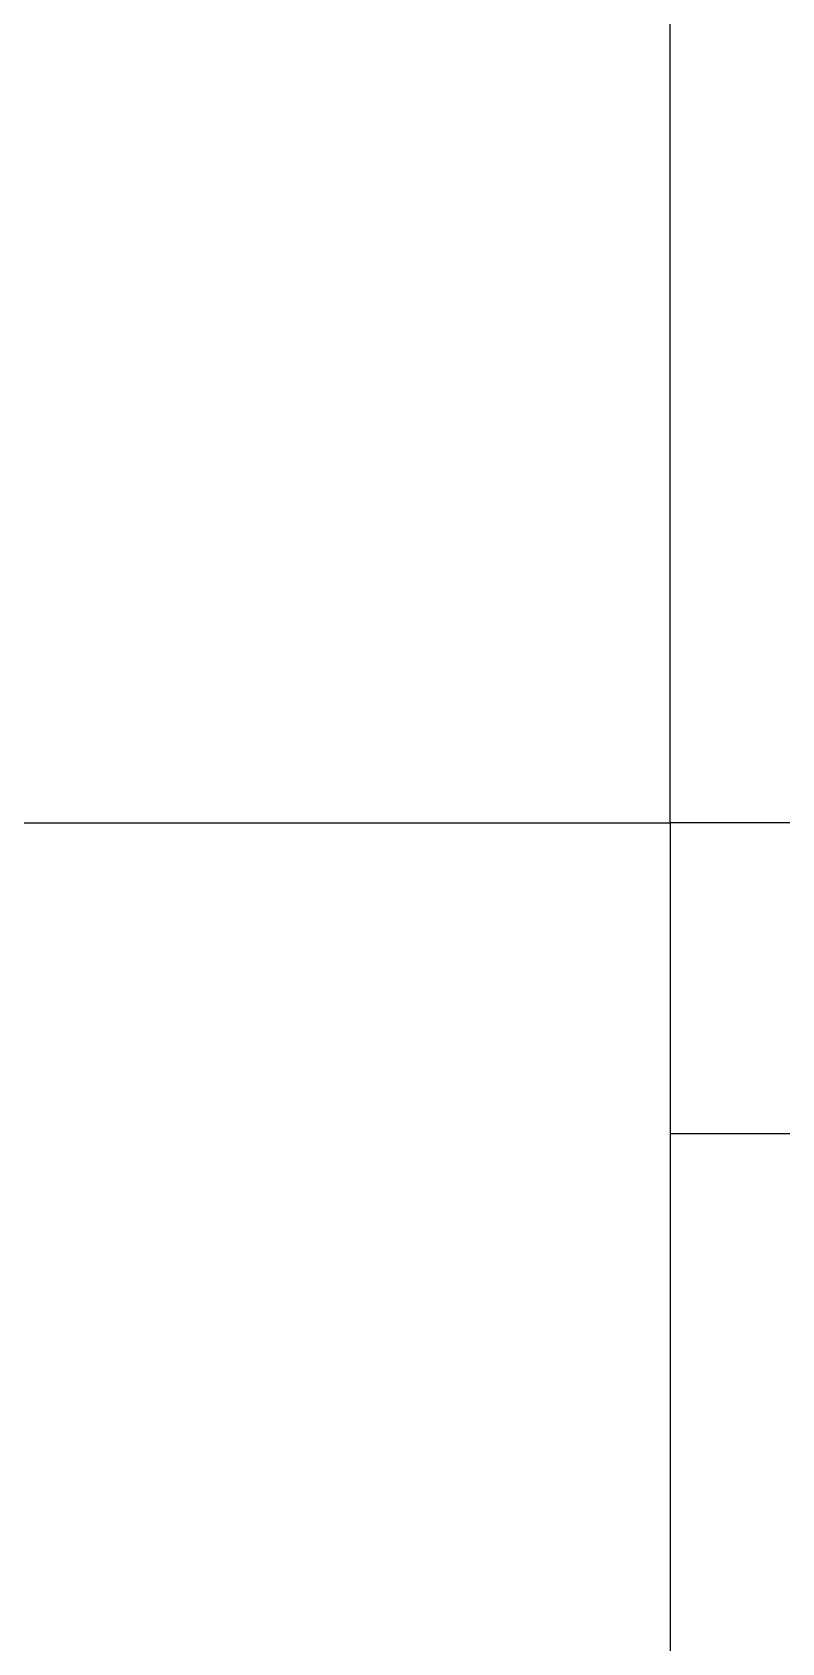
# Model space of a CAD drawing. Extents: x -518115 to 790560, y -210384 to 1628073.
# Drawn here: x 399027 to 407588, y 324258 to 342655 of the extents above; entities that cross this region are included whole.
import ezdxf

# ---------------------------------------------------------------- set-up
doc = ezdxf.new("R2010")
doc.units = 0
doc.header["$LTSCALE"] = 1000
doc.header["$MEASUREMENT"] = 0
doc.layers.add('text', color=7, linetype='Continuous')
doc.layers.add('图框', color=140, linetype='Continuous')
doc.layers.add('yichutu', color=7, linetype='Continuous', true_color=0xffffff, plot=False)

# ---------------------------------------------------------------- blocks, each defined once
blk = doc.blocks.new('yct-841-594-84100-59399.9999999999-100-1000.0')
at = {"color": 7, "true_color": 0xffffff}
blk.add_lwpolyline([(0, -3549), (80358, -3549), (80358, 0), (0, 0)], close=True, dxfattribs=at)
at = {"layer": 'yichutu', "color": 7, "true_color": 0xffffff}
blk.add_lwpolyline([(0, 0), (0, 59400), (84100, 59400), (84100, 0)], close=True, dxfattribs=at)
blk = doc.blocks.new('TK')
at = {"layer": '图框'}
blk.add_lwpolyline([(465375, 548714), (549475, 548714), (549475, 489314), (465375, 489314)], close=True, dxfattribs=at)
blk.add_lwpolyline([(465375, 548714), (549475, 548714), (549475, 489314), (465375, 489314)], close=True, dxfattribs=at)

msp = doc.modelspace()

# ---------------------------------------------------------------- linework, layer by layer
at = {"layer": 'text', "color": 2}
msp.add_lwpolyline([(406314.1, 315815.2), (375314.1, 315815.2), (375314.1, 333623.5), (406314.1, 333623.5)], close=True, dxfattribs=at)

# ---------------------------------------------------------------- block references
msp.add_blockref('TK', (-59060.9, -155690.1))
at = {"layer": 'yichutu'}
msp.add_blockref('yct-841-594-84100-59399.9999999999-100-1000.0', (406314.1, 333623.5), dxfattribs=at)

doc.saveas('drawing.dxf')
